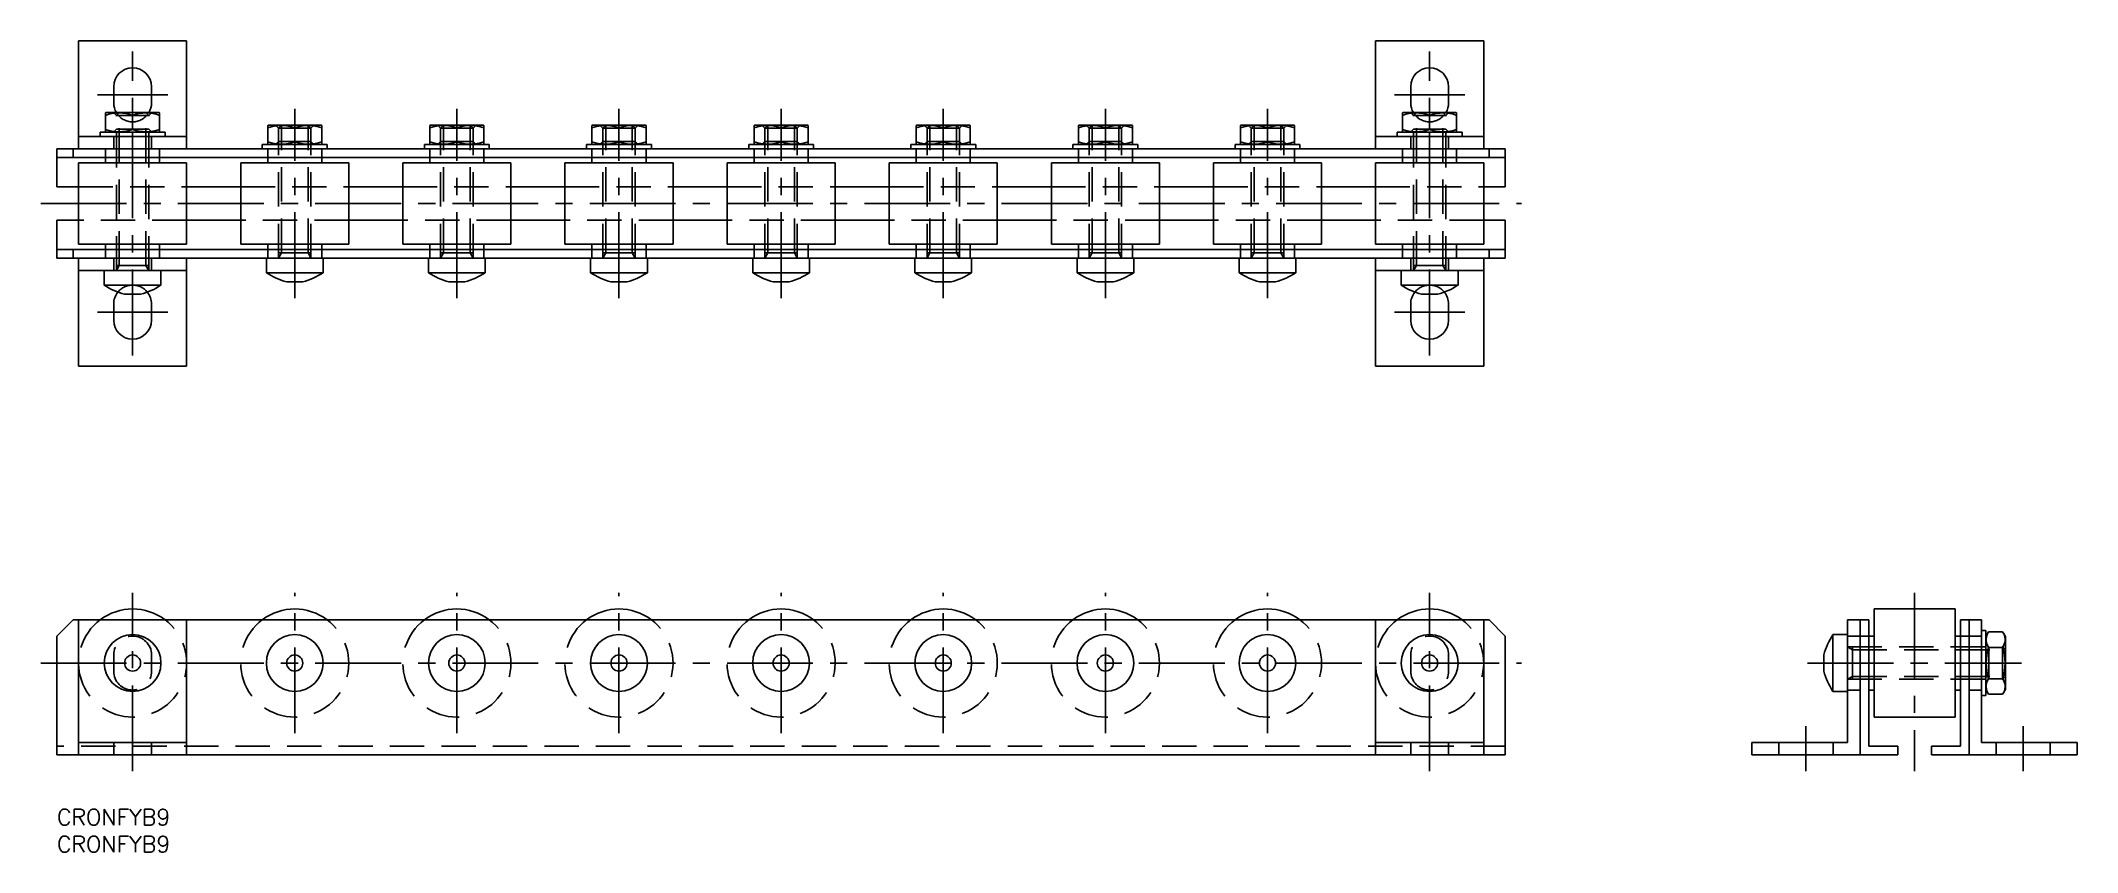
# Model space of a CAD drawing. Extents: x -3 to 374, y -8 to 142.
import ezdxf

# ---------------------------------------------------------------- set-up
doc = ezdxf.new("R2010")
doc.units = 0
doc.header["$LTSCALE"] = 0.5
doc.linetypes.add('CENTER', pattern=[50.8, 31.75, -6.35, 6.35, -6.35])
doc.linetypes.add('DASHED', pattern=[19.05, 12.7, -6.35])
for name, color, linetype in [('MSM_CENTER', 1, 'CENTER'), ('MSM_CONTINUOUS', 7, 'CONTINUOUS'), ('MSM_DASHED', 4, 'DASHED'), ('MSM_PART_NUMBER', 7, 'CONTINUOUS')]:
    doc.layers.add(name, color=color, linetype=linetype)
doc.styles.get("Standard").update_dxf_attribs({"font": 'txt.shx', "height": 3, "bigfont": 'bigfont.shx'})

# ---------------------------------------------------------------- blocks, each defined once
blk = doc.blocks.new('*U45')
at = {"layer": 'MSM_PART_NUMBER'}
blk.add_text('CRONFYB9', height=3, dxfattribs=at).set_placement((0, -3))
blk = doc.blocks.new('*U46')
at = {"layer": 'MSM_PART_NUMBER'}
blk.add_text('CRONFYB9', height=3, dxfattribs=at).set_placement((0, -8))

msp = doc.modelspace()

# ---------------------------------------------------------------- linework, layer by layer
at = {"layer": 'MSM_CENTER'}
for p, q in [((14, 83.91), (14, 140.11)), ((254, 83.91), (254, 140.11)), ((7.5, 132.11), (20.5, 132.11)), ((247.5, 132.11), (260.5, 132.11)), ((44, 94.51), (44, 129.51)), ((74, 94.51), (74, 129.51)), ((104, 94.51), (104, 129.51)), ((134, 94.51), (134, 129.51)), ((164, 94.51), (164, 129.51)), ((194, 94.51), (194, 129.51)), ((224, 94.51), (224, 129.51)), ((-3, 112.01), (271, 112.01)), ((20.5, 91.91), (7.5, 91.91)), ((260.5, 91.91), (247.5, 91.91)), ((14, 7), (14, 40)), ((44, 14), (44, 40)), ((74, 14), (74, 40)), ((104, 14), (104, 40)), ((134, 14), (134, 40)), ((164, 14), (164, 40)), ((194, 14), (194, 40)), ((224, 14), (224, 40)), ((254, 7), (254, 40)), ((343.74, 40), (343.74, 7)), ((-3, 27), (271, 27)), ((323.94, 27), (363.54, 27)), ((323.64, 7), (323.64, 15.3)), ((363.84, 7), (363.84, 15.3))]:
    msp.add_line(p, q, dxfattribs=at)
at = {"layer": 'MSM_CONTINUOUS'}
for p, q in [((4, 122.11), (4, 142.11)), ((4, 142.11), (24, 142.11)), ((24, 122.11), (24, 142.11)), ((244, 122.11), (244, 142.11)), ((244, 142.11), (264, 142.11)), ((264, 122.11), (264, 142.11)), ((10.5, 133.61), (10.5, 130.61)), ((17.5, 130.61), (17.5, 133.61)), ((250.5, 133.61), (250.5, 130.61)), ((257.5, 130.61), (257.5, 133.61)), ((9.1, 128.81), (9, 128.75)), ((9, 125.27), (9, 128.75)), ((9.1, 128.81), (18.9, 128.81)), ((14, 125.72), (14, 128.31)), ((19, 128.75), (18.9, 128.81)), ((19, 128.75), (19, 125.27)), ((249.1, 128.81), (249, 128.75)), ((249, 125.27), (249, 128.75)), ((249.1, 128.81), (258.9, 128.81)), ((254, 125.72), (254, 128.31)), ((259, 128.75), (258.9, 128.81)), ((259, 128.75), (259, 125.27)), ((4, 124.41), (24, 124.41)), ((8, 125.21), (8, 124.41)), ((8, 125.21), (20, 125.21)), ((9, 125.27), (9.1, 125.21)), ((18.9, 125.21), (19, 125.27)), ((20, 124.41), (20, 125.21)), ((39.1, 126.51), (39, 126.45)), ((39, 122.97), (39, 126.45)), ((39.1, 126.51), (48.9, 126.51)), ((44, 123.42), (44, 126.01)), ((49, 126.45), (48.9, 126.51)), ((49, 126.45), (49, 122.97)), ((69.1, 126.51), (69, 126.45)), ((69, 122.97), (69, 126.45)), ((69.1, 126.51), (78.9, 126.51)), ((74, 123.42), (74, 126.01)), ((79, 126.45), (78.9, 126.51)), ((79, 126.45), (79, 122.97)), ((99.1, 126.51), (99, 126.45)), ((99, 122.97), (99, 126.45)), ((99.1, 126.51), (108.9, 126.51)), ((104, 123.42), (104, 126.01)), ((109, 126.45), (108.9, 126.51)), ((109, 126.45), (109, 122.97)), ((129.1, 126.51), (129, 126.45)), ((129, 122.97), (129, 126.45)), ((129.1, 126.51), (138.9, 126.51)), ((134, 123.42), (134, 126.01)), ((139, 126.45), (138.9, 126.51)), ((139, 126.45), (139, 122.97)), ((159.1, 126.51), (159, 126.45)), ((159, 122.97), (159, 126.45)), ((159.1, 126.51), (168.9, 126.51)), ((164, 123.42), (164, 126.01)), ((169, 126.45), (168.9, 126.51)), ((169, 126.45), (169, 122.97)), ((189.1, 126.51), (189, 126.45)), ((189, 122.97), (189, 126.45)), ((189.1, 126.51), (198.9, 126.51)), ((194, 123.42), (194, 126.01)), ((199, 126.45), (198.9, 126.51)), ((199, 126.45), (199, 122.97)), ((219.1, 126.51), (219, 126.45)), ((219, 122.97), (219, 126.45)), ((219.1, 126.51), (228.9, 126.51)), ((224, 123.42), (224, 126.01)), ((229, 126.45), (228.9, 126.51)), ((229, 126.45), (229, 122.97)), ((244, 124.41), (264, 124.41)), ((248, 125.21), (248, 124.41)), ((248, 125.21), (260, 125.21)), ((249, 125.27), (249.1, 125.21)), ((258.9, 125.21), (259, 125.27)), ((260, 124.41), (260, 125.21)), ((0, 115.11), (0, 122.11)), ((268, 122.11), (0, 122.11)), ((3, 120.51), (3, 122.11)), ((38, 122.91), (38, 122.11)), ((38, 122.91), (50, 122.91)), ((39, 122.97), (39.1, 122.91)), ((48.9, 122.91), (49, 122.97)), ((50, 122.11), (50, 122.91)), ((68, 122.91), (68, 122.11)), ((68, 122.91), (80, 122.91)), ((69, 122.97), (69.1, 122.91)), ((78.9, 122.91), (79, 122.97)), ((80, 122.11), (80, 122.91)), ((98, 122.91), (98, 122.11)), ((98, 122.91), (110, 122.91)), ((99, 122.97), (99.1, 122.91)), ((108.9, 122.91), (109, 122.97)), ((110, 122.11), (110, 122.91)), ((128, 122.91), (128, 122.11)), ((128, 122.91), (140, 122.91)), ((129, 122.97), (129.1, 122.91)), ((138.9, 122.91), (139, 122.97)), ((140, 122.11), (140, 122.91)), ((158, 122.91), (158, 122.11)), ((158, 122.91), (170, 122.91)), ((159, 122.97), (159.1, 122.91)), ((168.9, 122.91), (169, 122.97)), ((170, 122.11), (170, 122.91)), ((188, 122.91), (188, 122.11)), ((188, 122.91), (200, 122.91)), ((189, 122.97), (189.1, 122.91)), ((198.9, 122.91), (199, 122.97)), ((200, 122.11), (200, 122.91)), ((218, 122.91), (218, 122.11)), ((218, 122.91), (230, 122.91)), ((219, 122.97), (219.1, 122.91)), ((228.9, 122.91), (229, 122.97)), ((230, 122.11), (230, 122.91)), ((265, 122.11), (265, 120.51)), ((268, 115.11), (268, 122.11)), ((0, 120.51), (268, 120.51)), ((4, 119.51), (4, 104.51)), ((4, 119.51), (24, 119.51)), ((9, 120.51), (9, 119.51)), ((19, 119.51), (19, 120.51)), ((24, 104.51), (24, 119.51)), ((34, 119.51), (34, 104.51)), ((34, 119.51), (54, 119.51)), ((39, 120.51), (39, 119.51)), ((49, 119.51), (49, 120.51)), ((54, 104.51), (54, 119.51)), ((64, 119.51), (64, 104.51)), ((64, 119.51), (84, 119.51)), ((69, 120.51), (69, 119.51)), ((79, 119.51), (79, 120.51)), ((84, 104.51), (84, 119.51)), ((94, 119.51), (94, 104.51)), ((94, 119.51), (114, 119.51)), ((99, 120.51), (99, 119.51)), ((109, 119.51), (109, 120.51)), ((114, 104.51), (114, 119.51)), ((124, 119.51), (124, 104.51)), ((124, 119.51), (144, 119.51)), ((129, 120.51), (129, 119.51)), ((139, 119.51), (139, 120.51)), ((144, 104.51), (144, 119.51)), ((154, 119.51), (154, 104.51)), ((154, 119.51), (174, 119.51)), ((159, 120.51), (159, 119.51)), ((169, 119.51), (169, 120.51)), ((174, 104.51), (174, 119.51)), ((184, 119.51), (184, 104.51)), ((184, 119.51), (204, 119.51)), ((189, 120.51), (189, 119.51)), ((199, 119.51), (199, 120.51)), ((204, 104.51), (204, 119.51)), ((214, 119.51), (214, 104.51)), ((214, 119.51), (234, 119.51)), ((219, 120.51), (219, 119.51)), ((229, 119.51), (229, 120.51)), ((234, 104.51), (234, 119.51)), ((244, 119.51), (244, 104.51)), ((244, 119.51), (264, 119.51)), ((249, 120.51), (249, 119.51)), ((259, 119.51), (259, 120.51)), ((264, 104.51), (264, 119.51)), ((0, 115.11), (4, 115.11)), ((24, 115.11), (34, 115.11)), ((54, 115.11), (64, 115.11)), ((84, 115.11), (94, 115.11)), ((114, 115.11), (124, 115.11)), ((144, 115.11), (154, 115.11)), ((174, 115.11), (184, 115.11)), ((204, 115.11), (214, 115.11)), ((234, 115.11), (244, 115.11)), ((264, 115.11), (268, 115.11)), ((0, 108.91), (0, 101.91)), ((4, 108.91), (0, 108.91)), ((34, 108.91), (24, 108.91)), ((64, 108.91), (54, 108.91)), ((94, 108.91), (84, 108.91)), ((124, 108.91), (114, 108.91)), ((154, 108.91), (144, 108.91)), ((184, 108.91), (174, 108.91)), ((214, 108.91), (204, 108.91)), ((244, 108.91), (234, 108.91)), ((268, 108.91), (264, 108.91)), ((268, 108.91), (268, 101.91)), ((268, 103.51), (0, 103.51)), ((0, 101.91), (268, 101.91)), ((3, 101.91), (3, 103.51)), ((4, 104.51), (24, 104.51)), ((4, 101.91), (4, 81.91)), ((9, 104.51), (9, 103.51)), ((19, 103.51), (19, 104.51)), ((24, 101.91), (24, 81.91)), ((34, 104.51), (54, 104.51)), ((38.75, 101.91), (38.75, 99.2)), ((39, 104.51), (39, 103.51)), ((49, 103.51), (49, 104.51)), ((49.25, 99.2), (49.25, 101.91)), ((64, 104.51), (84, 104.51)), ((68.75, 101.91), (68.75, 99.2)), ((69, 104.51), (69, 103.51)), ((79, 103.51), (79, 104.51)), ((79.25, 99.2), (79.25, 101.91)), ((94, 104.51), (114, 104.51)), ((98.75, 101.91), (98.75, 99.2)), ((99, 104.51), (99, 103.51)), ((109, 103.51), (109, 104.51)), ((109.25, 99.2), (109.25, 101.91)), ((124, 104.51), (144, 104.51)), ((128.75, 101.91), (128.75, 99.2)), ((129, 104.51), (129, 103.51)), ((139, 103.51), (139, 104.51)), ((139.25, 99.2), (139.25, 101.91)), ((154, 104.51), (174, 104.51)), ((158.75, 101.91), (158.75, 99.2)), ((159, 104.51), (159, 103.51)), ((169, 103.51), (169, 104.51)), ((169.25, 99.2), (169.25, 101.91)), ((184, 104.51), (204, 104.51)), ((188.75, 101.91), (188.75, 99.2)), ((189, 104.51), (189, 103.51)), ((199, 103.51), (199, 104.51)), ((199.25, 99.2), (199.25, 101.91)), ((214, 104.51), (234, 104.51)), ((218.75, 101.91), (218.75, 99.2)), ((219, 104.51), (219, 103.51)), ((229, 103.51), (229, 104.51)), ((229.25, 99.2), (229.25, 101.91)), ((244, 104.51), (264, 104.51)), ((244, 101.91), (244, 81.91)), ((249, 104.51), (249, 103.51)), ((259, 103.51), (259, 104.51)), ((264, 101.91), (264, 81.91)), ((265, 103.51), (265, 101.91)), ((24, 99.61), (4, 99.61)), ((8.75, 99.61), (8.75, 96.9)), ((19.25, 96.9), (19.25, 99.61)), ((38.75, 99.2), (49.25, 99.2)), ((68.75, 99.2), (79.25, 99.2)), ((98.75, 99.2), (109.25, 99.2)), ((128.75, 99.2), (139.25, 99.2)), ((158.75, 99.2), (169.25, 99.2)), ((188.75, 99.2), (199.25, 99.2)), ((218.75, 99.2), (229.25, 99.2)), ((264, 99.61), (244, 99.61)), ((248.75, 99.61), (248.75, 96.9)), ((259.25, 96.9), (259.25, 99.61)), ((8.75, 96.9), (19.25, 96.9)), ((12.51, 95.21), (15.49, 95.21)), ((42.51, 97.51), (45.49, 97.51)), ((72.51, 97.51), (75.49, 97.51)), ((102.51, 97.51), (105.49, 97.51)), ((132.51, 97.51), (135.49, 97.51)), ((162.51, 97.51), (165.49, 97.51)), ((192.51, 97.51), (195.49, 97.51)), ((222.51, 97.51), (225.49, 97.51)), ((248.75, 96.9), (259.25, 96.9)), ((252.51, 95.21), (255.49, 95.21)), ((10.5, 93.41), (10.5, 90.41)), ((17.5, 90.41), (17.5, 93.41)), ((250.5, 93.41), (250.5, 90.41)), ((257.5, 90.41), (257.5, 93.41)), ((24, 81.91), (4, 81.91)), ((264, 81.91), (244, 81.91)), ((0, 32), (3, 35)), ((265, 35), (3, 35)), ((4, 35), (4, 10)), ((24, 35), (24, 10)), ((244, 35), (244, 10)), ((264, 35), (264, 10)), ((265, 35), (268, 32)), ((335.24, 35), (331.34, 35)), ((331.34, 35), (331.34, 12.3)), ((333.64, 35), (333.64, 10)), ((335.24, 11.6), (335.24, 35)), ((336.24, 37), (336.24, 17)), ((351.24, 37), (336.24, 37)), ((351.24, 37), (351.24, 17)), ((352.24, 35), (352.24, 11.6)), ((356.14, 35), (352.24, 35)), ((353.84, 10), (353.84, 35)), ((356.14, 35), (356.14, 12.3)), ((0, 32), (0, 10)), ((268, 32), (268, 10)), ((328.63, 32.25), (328.63, 21.75)), ((331.34, 32.25), (328.63, 32.25)), ((333.64, 32), (336.24, 32)), ((353.84, 32), (351.24, 32)), ((356.94, 33), (356.14, 33)), ((356.94, 33), (356.94, 21)), ((357.44, 32.77), (356.94, 31.9)), ((357.44, 32.77), (360.03, 32.77)), ((360.54, 31.9), (360.03, 32.77)), ((360.54, 31.9), (360.54, 22.1)), ((326.94, 28.49), (326.94, 25.51)), ((357.44, 29.89), (360.03, 29.89)), ((357.44, 24.11), (360.03, 24.11)), ((328.63, 21.75), (331.34, 21.75)), ((335.24, 22), (336.24, 22)), ((351.24, 22), (352.24, 22)), ((356.14, 21), (356.94, 21)), ((356.94, 22.1), (357.44, 21.23)), ((357.44, 21.23), (360.03, 21.23)), ((360.03, 21.23), (360.54, 22.1)), ((336.24, 17), (351.24, 17)), ((24, 12.3), (4, 12.3)), ((264, 12.3), (244, 12.3)), ((331.34, 12.3), (313.64, 12.3)), ((313.64, 12.3), (313.64, 10)), ((340.64, 11.6), (335.24, 11.6)), ((340.64, 10), (340.64, 11.6)), ((346.84, 11.6), (352.24, 11.6)), ((346.84, 10), (346.84, 11.6)), ((356.14, 12.3), (373.84, 12.3)), ((373.84, 12.3), (373.84, 10)), ((268, 10), (0, 10)), ((313.64, 10), (340.64, 10)), ((373.84, 10), (346.84, 10))]:
    msp.add_line(p, q, dxfattribs=at)
for centre, radius in [((14, 27), 5.25), ((44, 27), 5.25), ((74, 27), 5.25), ((104, 27), 5.25), ((134, 27), 5.25), ((164, 27), 5.25), ((194, 27), 5.25), ((224, 27), 5.25), ((254, 27), 5.25), ((14, 27), 1.49), ((44, 27), 1.49), ((74, 27), 1.49), ((104, 27), 1.49), ((134, 27), 1.49), ((164, 27), 1.49), ((194, 27), 1.49), ((224, 27), 1.49), ((254, 27), 1.49)]:
    msp.add_circle(centre, radius, dxfattribs=at)
for centre, radius, start, end in [((14, 133.61), 3.5, 0, 180), ((254, 133.61), 3.5, 0, 180), ((11.5, 121.38), 7.37, 70.1592, 109.8408), ((14, 130.61), 3.5, 180, 210.9497), ((16.5, 121.38), 7.37, 70.1592, 109.8408), ((14, 130.61), 3.5, 329.0503, 0), ((251.5, 121.38), 7.37, 70.1592, 109.8408), ((254, 130.61), 3.5, 180, 210.9497), ((256.5, 121.38), 7.37, 70.1592, 109.8408), ((254, 130.61), 3.5, 329.0503, 0), ((11.5, 132.64), 7.37, 250.1592, 289.8408), ((16.5, 132.64), 7.37, 250.1592, 289.8408), ((41.5, 119.08), 7.37, 70.1592, 109.8408), ((46.5, 119.08), 7.37, 70.1592, 109.8408), ((71.5, 119.08), 7.37, 70.1592, 109.8408), ((76.5, 119.08), 7.37, 70.1592, 109.8408), ((101.5, 119.08), 7.37, 70.1592, 109.8408), ((106.5, 119.08), 7.37, 70.1592, 109.8408), ((131.5, 119.08), 7.37, 70.1592, 109.8408), ((136.5, 119.08), 7.37, 70.1592, 109.8408), ((161.5, 119.08), 7.37, 70.1592, 109.8408), ((166.5, 119.08), 7.37, 70.1592, 109.8408), ((191.5, 119.08), 7.37, 70.1592, 109.8408), ((196.5, 119.08), 7.37, 70.1592, 109.8408), ((221.5, 119.08), 7.37, 70.1592, 109.8408), ((226.5, 119.08), 7.37, 70.1592, 109.8408), ((251.5, 132.64), 7.37, 250.1592, 289.8408), ((256.5, 132.64), 7.37, 250.1592, 289.8408), ((41.5, 130.34), 7.37, 250.1592, 289.8408), ((46.5, 130.34), 7.37, 250.1592, 289.8408), ((71.5, 130.34), 7.37, 250.1592, 289.8408), ((76.5, 130.34), 7.37, 250.1592, 289.8408), ((101.5, 130.34), 7.37, 250.1592, 289.8408), ((106.5, 130.34), 7.37, 250.1592, 289.8408), ((131.5, 130.34), 7.37, 250.1592, 289.8408), ((136.5, 130.34), 7.37, 250.1592, 289.8408), ((161.5, 130.34), 7.37, 250.1592, 289.8408), ((166.5, 130.34), 7.37, 250.1592, 289.8408), ((191.5, 130.34), 7.37, 250.1592, 289.8408), ((196.5, 130.34), 7.37, 250.1592, 289.8408), ((221.5, 130.34), 7.37, 250.1592, 289.8408), ((226.5, 130.34), 7.37, 250.1592, 289.8408), ((45.54, 109.25), 12.12, 235.9445, 255.5214), ((42.46, 109.25), 12.12, 284.4786, 304.0555), ((75.54, 109.25), 12.12, 235.9445, 255.5214), ((72.46, 109.25), 12.12, 284.4786, 304.0555), ((105.54, 109.25), 12.12, 235.9445, 255.5214), ((102.46, 109.25), 12.12, 284.4786, 304.0555), ((135.54, 109.25), 12.12, 235.9445, 255.5214), ((132.46, 109.25), 12.12, 284.4786, 304.0555), ((165.54, 109.25), 12.12, 235.9445, 255.5214), ((162.46, 109.25), 12.12, 284.4786, 304.0555), ((195.54, 109.25), 12.12, 235.9445, 255.5214), ((192.46, 109.25), 12.12, 284.4786, 304.0555), ((225.54, 109.25), 12.12, 235.9445, 255.5214), ((222.46, 109.25), 12.12, 284.4786, 304.0555), ((15.54, 106.95), 12.12, 235.9445, 255.5214), ((14, 93.41), 3.5, 141.2477, 180), ((12.46, 106.95), 12.12, 284.4786, 304.0555), ((14, 93.41), 3.5, 0, 38.7523), ((255.54, 106.95), 12.12, 235.9445, 255.5214), ((254, 93.41), 3.5, 141.2477, 180), ((252.46, 106.95), 12.12, 284.4786, 304.0555), ((254, 93.41), 3.5, 0, 38.7523), ((14, 90.41), 3.5, 180, 0), ((254, 90.41), 3.5, 180, 0), ((14, 27), 10, 53.1301, 126.8699), ((44, 27), 10, 53.1301, 126.8699), ((74, 27), 10, 53.1301, 126.8699), ((104, 27), 10, 53.1301, 126.8699), ((134, 27), 10, 53.1301, 126.8699), ((164, 27), 10, 53.1301, 126.8699), ((194, 27), 10, 53.1301, 126.8699), ((224, 27), 10, 53.1301, 126.8699), ((254, 27), 10, 53.1301, 126.8699), ((338.67, 25.46), 12.12, 145.9445, 165.5214), ((359.55, 31.33), 2.56, 154.3574, 214.3573), ((357.92, 31.33), 2.56, 325.6427, 25.6426), ((366.6, 27), 9.61, 162.5124, 197.4876), ((350.87, 27), 9.61, 342.5124, 17.4876), ((338.67, 28.54), 12.12, 194.4786, 214.0555), ((359.55, 22.67), 2.56, 145.6427, 205.6426), ((357.92, 22.67), 2.56, 334.3574, 34.3573)]:
    msp.add_arc(centre, radius, start, end, dxfattribs=at)
at = {"layer": 'MSM_DASHED'}
for p, q in [((10.46, 128.81), (11, 128.27)), ((11.54, 128.81), (11, 128.27)), ((17, 128.27), (11, 128.27)), ((11, 99.61), (11, 128.27)), ((11.54, 100.55), (11.54, 128.81)), ((16.46, 128.81), (17, 128.27)), ((16.46, 100.55), (16.46, 128.81)), ((17.54, 128.81), (17, 128.27)), ((17, 99.61), (17, 128.27)), ((250.46, 128.81), (251, 128.27)), ((251.54, 128.81), (251, 128.27)), ((251, 99.61), (251, 128.27)), ((257, 128.27), (251, 128.27)), ((251.54, 100.55), (251.54, 128.81)), ((256.46, 100.55), (256.46, 128.81)), ((256.46, 128.81), (257, 128.27)), ((257.54, 128.81), (257, 128.27)), ((257, 99.61), (257, 128.27)), ((10.46, 125.21), (11, 125.75)), ((10.5, 124.41), (10.5, 122.11)), ((17, 125.75), (11, 125.75)), ((17.54, 125.21), (17, 125.75)), ((17.5, 124.41), (17.5, 122.11)), ((40.46, 126.51), (41, 125.97)), ((41.54, 126.51), (41, 125.97)), ((47, 125.97), (41, 125.97)), ((41, 101.91), (41, 125.97)), ((41.54, 102.85), (41.54, 126.51)), ((46.46, 126.51), (47, 125.97)), ((46.46, 102.85), (46.46, 126.51)), ((47.54, 126.51), (47, 125.97)), ((47, 101.91), (47, 125.97)), ((70.46, 126.51), (71, 125.97)), ((71.54, 126.51), (71, 125.97)), ((77, 125.97), (71, 125.97)), ((71, 101.91), (71, 125.97)), ((71.54, 102.85), (71.54, 126.51)), ((76.46, 126.51), (77, 125.97)), ((76.46, 102.85), (76.46, 126.51)), ((77.54, 126.51), (77, 125.97)), ((77, 101.91), (77, 125.97)), ((100.46, 126.51), (101, 125.97)), ((101.54, 126.51), (101, 125.97)), ((107, 125.97), (101, 125.97)), ((101, 101.91), (101, 125.97)), ((101.54, 102.85), (101.54, 126.51)), ((106.46, 126.51), (107, 125.97)), ((106.46, 102.85), (106.46, 126.51)), ((107.54, 126.51), (107, 125.97)), ((107, 101.91), (107, 125.97)), ((130.46, 126.51), (131, 125.97)), ((131.54, 126.51), (131, 125.97)), ((137, 125.97), (131, 125.97)), ((131, 101.91), (131, 125.97)), ((131.54, 102.85), (131.54, 126.51)), ((136.46, 126.51), (137, 125.97)), ((136.46, 102.85), (136.46, 126.51)), ((137.54, 126.51), (137, 125.97)), ((137, 101.91), (137, 125.97)), ((160.46, 126.51), (161, 125.97)), ((161.54, 126.51), (161, 125.97)), ((167, 125.97), (161, 125.97)), ((161, 101.91), (161, 125.97)), ((161.54, 102.85), (161.54, 126.51)), ((166.46, 126.51), (167, 125.97)), ((166.46, 102.85), (166.46, 126.51)), ((167.54, 126.51), (167, 125.97)), ((167, 101.91), (167, 125.97)), ((190.46, 126.51), (191, 125.97)), ((191.54, 126.51), (191, 125.97)), ((197, 125.97), (191, 125.97)), ((191, 101.91), (191, 125.97)), ((191.54, 102.85), (191.54, 126.51)), ((196.46, 126.51), (197, 125.97)), ((196.46, 102.85), (196.46, 126.51)), ((197.54, 126.51), (197, 125.97)), ((197, 101.91), (197, 125.97)), ((220.46, 126.51), (221, 125.97)), ((221.54, 126.51), (221, 125.97)), ((227, 125.97), (221, 125.97)), ((221, 101.91), (221, 125.97)), ((221.54, 102.85), (221.54, 126.51)), ((226.46, 126.51), (227, 125.97)), ((226.46, 102.85), (226.46, 126.51)), ((227.54, 126.51), (227, 125.97)), ((227, 101.91), (227, 125.97)), ((250.46, 125.21), (251, 125.75)), ((250.5, 124.41), (250.5, 122.11)), ((257, 125.75), (251, 125.75)), ((257.54, 125.21), (257, 125.75)), ((257.5, 124.41), (257.5, 122.11)), ((9, 122.11), (9, 120.51)), ((19, 120.51), (19, 122.11)), ((39, 122.11), (39, 120.51)), ((40.46, 122.91), (41, 123.45)), ((47, 123.45), (41, 123.45)), ((47.54, 122.91), (47, 123.45)), ((49, 120.51), (49, 122.11)), ((69, 122.11), (69, 120.51)), ((70.46, 122.91), (71, 123.45)), ((77, 123.45), (71, 123.45)), ((77.54, 122.91), (77, 123.45)), ((79, 120.51), (79, 122.11)), ((99, 122.11), (99, 120.51)), ((100.46, 122.91), (101, 123.45)), ((107, 123.45), (101, 123.45)), ((107.54, 122.91), (107, 123.45)), ((109, 120.51), (109, 122.11)), ((129, 122.11), (129, 120.51)), ((130.46, 122.91), (131, 123.45)), ((137, 123.45), (131, 123.45)), ((137.54, 122.91), (137, 123.45)), ((139, 120.51), (139, 122.11)), ((159, 122.11), (159, 120.51)), ((160.46, 122.91), (161, 123.45)), ((167, 123.45), (161, 123.45)), ((167.54, 122.91), (167, 123.45)), ((169, 120.51), (169, 122.11)), ((189, 122.11), (189, 120.51)), ((190.46, 122.91), (191, 123.45)), ((197, 123.45), (191, 123.45)), ((197.54, 122.91), (197, 123.45)), ((199, 120.51), (199, 122.11)), ((219, 122.11), (219, 120.51)), ((220.46, 122.91), (221, 123.45)), ((227, 123.45), (221, 123.45)), ((227.54, 122.91), (227, 123.45)), ((229, 120.51), (229, 122.11)), ((249, 122.11), (249, 120.51)), ((259, 120.51), (259, 122.11)), ((4, 115.11), (24, 115.11)), ((34, 115.11), (54, 115.11)), ((64, 115.11), (84, 115.11)), ((94, 115.11), (114, 115.11)), ((124, 115.11), (144, 115.11)), ((154, 115.11), (174, 115.11)), ((184, 115.11), (204, 115.11)), ((214, 115.11), (234, 115.11)), ((244, 115.11), (264, 115.11)), ((24, 108.91), (4, 108.91)), ((54, 108.91), (34, 108.91)), ((84, 108.91), (64, 108.91)), ((114, 108.91), (94, 108.91)), ((144, 108.91), (124, 108.91)), ((174, 108.91), (154, 108.91)), ((204, 108.91), (184, 108.91)), ((234, 108.91), (214, 108.91)), ((264, 108.91), (244, 108.91)), ((9, 103.51), (9, 101.91)), ((10.5, 99.61), (10.5, 101.91)), ((17.5, 99.61), (17.5, 101.91)), ((19, 101.91), (19, 103.51)), ((39, 103.51), (39, 101.91)), ((41, 102.85), (47, 102.85)), ((41, 101.91), (41.54, 102.85)), ((47, 101.91), (46.46, 102.85)), ((49, 101.91), (49, 103.51)), ((69, 103.51), (69, 101.91)), ((71, 102.85), (77, 102.85)), ((71, 101.91), (71.54, 102.85)), ((77, 101.91), (76.46, 102.85)), ((79, 101.91), (79, 103.51)), ((99, 103.51), (99, 101.91)), ((101, 102.85), (107, 102.85)), ((101, 101.91), (101.54, 102.85)), ((107, 101.91), (106.46, 102.85)), ((109, 101.91), (109, 103.51)), ((129, 103.51), (129, 101.91)), ((131, 102.85), (137, 102.85)), ((131, 101.91), (131.54, 102.85)), ((137, 101.91), (136.46, 102.85)), ((139, 101.91), (139, 103.51)), ((159, 103.51), (159, 101.91)), ((161, 102.85), (167, 102.85)), ((161, 101.91), (161.54, 102.85)), ((167, 101.91), (166.46, 102.85)), ((169, 101.91), (169, 103.51)), ((189, 103.51), (189, 101.91)), ((191, 102.85), (197, 102.85)), ((191, 101.91), (191.54, 102.85)), ((197, 101.91), (196.46, 102.85)), ((199, 101.91), (199, 103.51)), ((219, 103.51), (219, 101.91)), ((221, 102.85), (227, 102.85)), ((221, 101.91), (221.54, 102.85)), ((227, 101.91), (226.46, 102.85)), ((229, 101.91), (229, 103.51)), ((249, 103.51), (249, 101.91)), ((250.5, 99.61), (250.5, 101.91)), ((257.5, 99.61), (257.5, 101.91)), ((259, 101.91), (259, 103.51)), ((11, 100.55), (17, 100.55)), ((11, 99.61), (11.54, 100.55)), ((17, 99.61), (16.46, 100.55)), ((251, 99.61), (251.54, 100.55)), ((251, 100.55), (257, 100.55)), ((257, 99.61), (256.46, 100.55)), ((333.64, 32), (331.34, 32)), ((356.14, 32), (353.84, 32)), ((356.94, 30.54), (357.48, 30)), ((360.54, 30.54), (360, 30)), ((10.5, 28.5), (10.5, 25.5)), ((17.5, 25.5), (17.5, 28.5)), ((250.5, 28.5), (250.5, 25.5)), ((257.5, 25.5), (257.5, 28.5)), ((331.34, 30), (360, 30)), ((331.34, 30), (332.27, 29.46)), ((332.27, 30), (332.27, 24)), ((332.27, 29.46), (360.54, 29.46)), ((357.48, 24), (357.48, 30)), ((360, 24), (360, 30)), ((360.54, 29.46), (360, 30)), ((331.34, 24), (332.27, 24.54)), ((331.34, 24), (360, 24)), ((332.27, 24.54), (360.54, 24.54)), ((356.94, 23.46), (357.48, 24)), ((360.54, 24.54), (360, 24)), ((360.54, 23.46), (360, 24)), ((331.34, 22), (333.64, 22)), ((353.84, 22), (356.14, 22)), ((268, 11.6), (0, 11.6)), ((10.5, 12.3), (10.5, 10)), ((17.5, 12.3), (17.5, 10)), ((250.5, 12.3), (250.5, 10)), ((257.5, 12.3), (257.5, 10)), ((318.64, 12.3), (318.64, 10)), ((328.64, 10), (328.64, 12.3)), ((358.84, 12.3), (358.84, 10)), ((368.84, 10), (368.84, 12.3))]:
    msp.add_line(p, q, dxfattribs=at)
for centre, radius, start, end in [((14, 130.61), 3.5, 210.9497, 329.0503), ((254, 130.61), 3.5, 210.9497, 329.0503), ((14, 93.41), 3.5, 38.7523, 141.2477), ((254, 93.41), 3.5, 38.7523, 141.2477), ((14, 27), 10, 126.8699, 53.1301), ((44, 27), 10, 126.8699, 53.1301), ((74, 27), 10, 126.8699, 53.1301), ((104, 27), 10, 126.8699, 53.1301), ((134, 27), 10, 126.8699, 53.1301), ((164, 27), 10, 126.8699, 53.1301), ((194, 27), 10, 126.8699, 53.1301), ((224, 27), 10, 126.8699, 53.1301), ((254, 27), 10, 126.8699, 53.1301), ((14, 28.5), 3.5, 0, 180), ((254, 28.5), 3.5, 0, 180), ((14, 25.5), 3.5, 180, 0), ((254, 25.5), 3.5, 180, 0)]:
    msp.add_arc(centre, radius, start, end, dxfattribs=at)

# ---------------------------------------------------------------- block references
at = {"layer": 'MSM_CONTINUOUS'}
for name in ['*U45', '*U46']:
    msp.add_blockref(name, (0, 0), dxfattribs=at)

doc.saveas('drawing.dxf')
